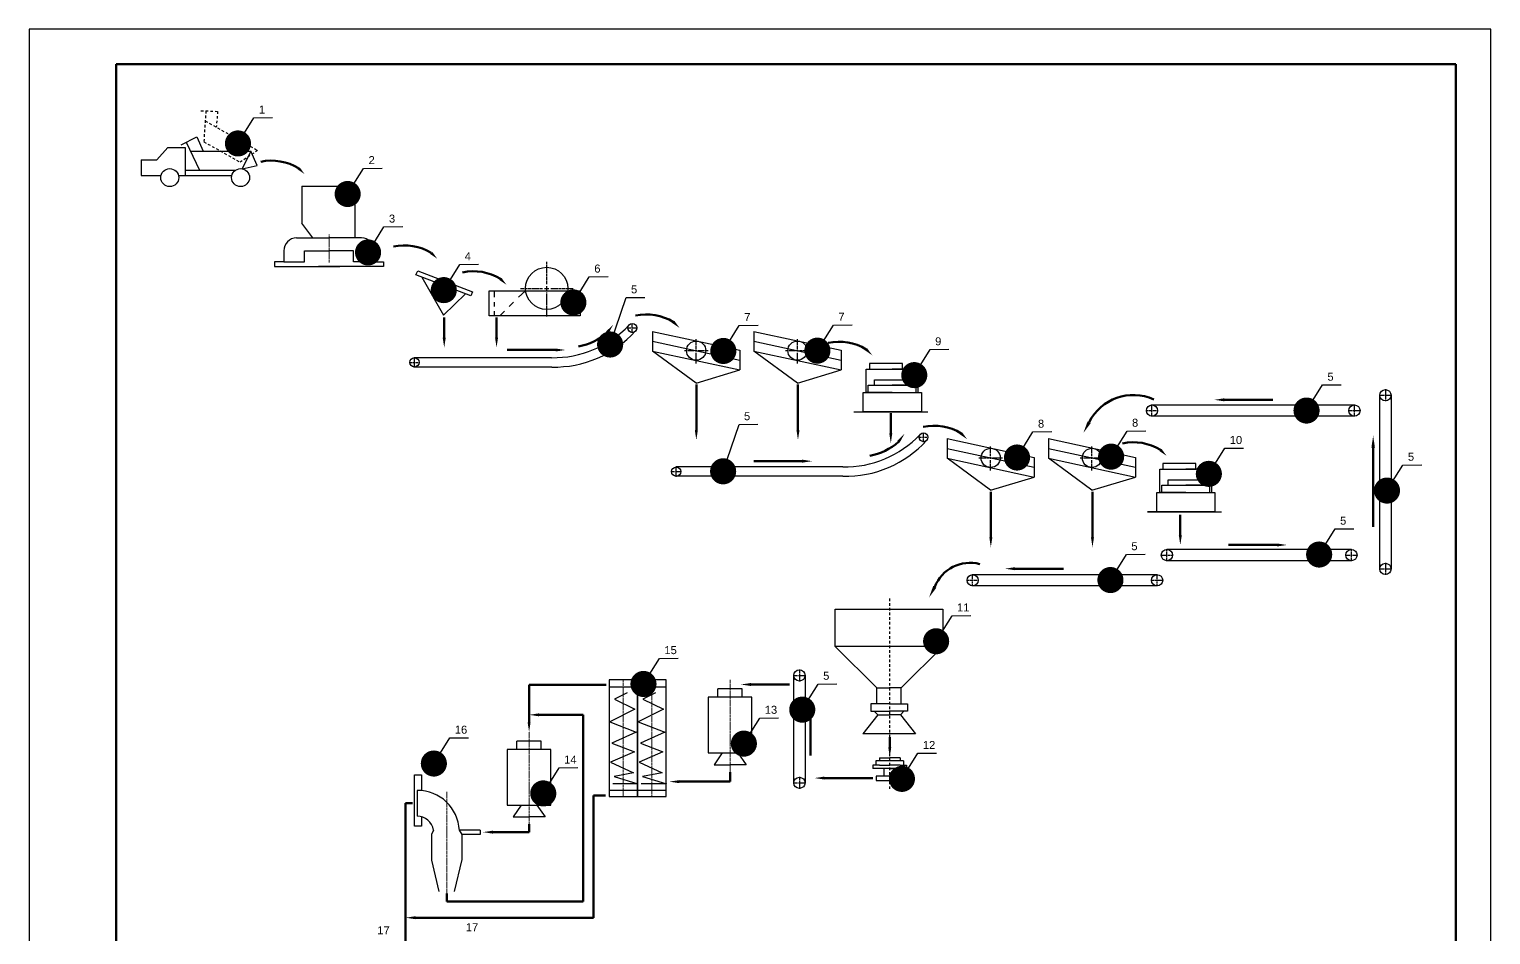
# Model space of a CAD drawing. Header units: millimetres. Extents: x 3322 to 3742, y 971 to 1565.
# Drawn here: x 3322 to 3742, y 1304.4 to 1564.7 of the extents above; entities that cross this region are included whole.
import ezdxf

# ---------------------------------------------------------------- set-up
doc = ezdxf.new("R2010")
doc.units = ezdxf.units.MM
for name, pattern in [('CENTER2', [1.125, 0.75, -0.125, 0.125, -0.125]), ('DASHDOT2', [12.7, 6.35, -3.175, 0, -3.175]), ('JIS_02_0.7', [1.35, 0.75, -0.6])]:
    doc.linetypes.add(name, pattern=pattern)
doc.layers.add('设备', color=7, linetype='Continuous')
doc.layers.add('设备连接线', color=7, linetype='Continuous', lineweight=50)
doc.styles.get("Standard").update_dxf_attribs({"font": 'arial.ttf'})
doc.dimstyles.new('ISO-25', dxfattribs={"dimtxt": 2.5, "dimasz": 2.5, "dimexe": 1.25, "dimexo": 0.625, "dimtad": 1, "dimtxsty": 'Standard', "dimcen": 2.5, "dimadec": 0, "dimazin": 0, "dimtfac": 1, "dimtmove": 0, "dimatfit": 3, "dimfxl": 1, "dimarcsym": 0})

# ---------------------------------------------------------------- blocks, each defined once
blk = doc.blocks.new('*U2')
at = {"layer": '设备', "color": 0, "linetype": 'CENTER2', "lineweight": 13, "transparency": 16777216}
blk.add_line((0, -1.74), (0, 6.29), dxfattribs=at)
blk = doc.blocks.new('*U3')
at = {"layer": '设备', "color": 0, "linetype": 'CENTER2', "transparency": 16777216}
for p, q in [((0, 1.21), (0, 7.65)), ((-7.53, 0), (-1.21, 0)), ((1.21, 0), (7.63, 0)), ((0, -8.08), (0, -1.21))]:
    blk.add_line(p, q, dxfattribs=at)
at = {"layer": '设备', "color": 0, "linetype": 'Continuous', "transparency": 16777216}
for p, q in [((-0.61, 0), (0.61, 0)), ((0, -0.61), (0, 0.61))]:
    blk.add_line(p, q, dxfattribs=at)
blk = doc.blocks.new('*U4')
at = {"layer": '设备', "color": 0, "linetype": 'CENTER2', "transparency": 16777216}
for p, q in [((-1.39, 0), (-0.25, 0)), ((0, 0.25), (0, 1.39)), ((0.25, 0), (1.39, 0)), ((0, -1.39), (0, -0.25))]:
    blk.add_line(p, q, dxfattribs=at)
at = {"layer": '设备', "color": 0, "linetype": 'Continuous', "transparency": 16777216}
for p, q in [((-0.13, 0), (0.13, 0)), ((0, -0.13), (0, 0.13))]:
    blk.add_line(p, q, dxfattribs=at)
blk = doc.blocks.new('*U5')
at = {"layer": '设备', "color": 0, "linetype": 'CENTER2', "transparency": 16777216}
for p, q in [((-1.46, 0), (-0.27, 0)), ((0, 0.27), (0, 1.46)), ((0.27, 0), (1.46, 0)), ((0, -1.46), (0, -0.27))]:
    blk.add_line(p, q, dxfattribs=at)
at = {"layer": '设备', "color": 0, "linetype": 'Continuous', "transparency": 16777216}
for p, q in [((-0.13, 0), (0.13, 0)), ((0, -0.13), (0, 0.13))]:
    blk.add_line(p, q, dxfattribs=at)
blk = doc.blocks.new('*U6')
at = {"layer": '设备', "color": 0, "linetype": 'CENTER2', "transparency": 16777216}
for p, q in [((-3.39, 0), (-0.55, 0)), ((0, 0.55), (0, 3.26)), ((0.55, 0), (3.43, 0)), ((0, -3.66), (0, -0.55))]:
    blk.add_line(p, q, dxfattribs=at)
at = {"layer": '设备', "color": 0, "linetype": 'Continuous', "transparency": 16777216}
for p, q in [((-0.28, 0), (0.28, 0)), ((0, -0.28), (0, 0.28))]:
    blk.add_line(p, q, dxfattribs=at)
blk = doc.blocks.new('*U7')
at = {"layer": '设备', "color": 0, "linetype": 'CENTER2', "transparency": 16777216}
for p, q in [((-1.72704, 0), (-0.321408, 0)), ((0, 0.321408), (0, 1.72704)), ((0.321408, 0), (1.72704, 0)), ((0, -1.72704), (0, -0.321408))]:
    blk.add_line(p, q, dxfattribs=at)
at = {"layer": '设备', "color": 0, "linetype": 'Continuous', "transparency": 16777216}
for p, q in [((-0.160704, 0), (0.160704, 0)), ((0, -0.160704), (0, 0.160704))]:
    blk.add_line(p, q, dxfattribs=at)
blk = doc.blocks.new('*U8')
at = {"layer": '设备', "color": 0, "linetype": 'CENTER2', "transparency": 16777216}
for p, q in [((-1.72704, 0), (-0.321408, 0)), ((0, 0.321408), (0, 1.72704)), ((0.321408, 0), (1.72704, 0)), ((0, -1.72704), (0, -0.321408))]:
    blk.add_line(p, q, dxfattribs=at)
at = {"layer": '设备', "color": 0, "linetype": 'Continuous', "transparency": 16777216}
for p, q in [((-0.160704, 0), (0.160704, 0)), ((0, -0.160704), (0, 0.160704))]:
    blk.add_line(p, q, dxfattribs=at)
blk = doc.blocks.new('*U9')
at = {"layer": '设备', "color": 0, "linetype": 'CENTER2', "transparency": 16777216}
for p, q in [((-1.72704, 0), (-0.321408, 0)), ((0, 0.321408), (0, 1.72704)), ((0.321408, 0), (1.72704, 0)), ((0, -1.72704), (0, -0.321408))]:
    blk.add_line(p, q, dxfattribs=at)
at = {"layer": '设备', "color": 0, "linetype": 'Continuous', "transparency": 16777216}
for p, q in [((-0.160704, 0), (0.160704, 0)), ((0, -0.160704), (0, 0.160704))]:
    blk.add_line(p, q, dxfattribs=at)
blk = doc.blocks.new('*U10')
at = {"layer": '设备', "color": 0, "linetype": 'CENTER2', "transparency": 16777216}
for p, q in [((-1.72704, 0), (-0.321408, 0)), ((0, 0.321408), (0, 1.72704)), ((0.321408, 0), (1.72704, 0)), ((0, -1.72704), (0, -0.321408))]:
    blk.add_line(p, q, dxfattribs=at)
at = {"layer": '设备', "color": 0, "linetype": 'Continuous', "transparency": 16777216}
for p, q in [((-0.160704, 0), (0.160704, 0)), ((0, -0.160704), (0, 0.160704))]:
    blk.add_line(p, q, dxfattribs=at)
blk = doc.blocks.new('*U11')
at = {"layer": '设备', "color": 0, "linetype": 'CENTER2', "transparency": 16777216}
for p, q in [((-1.73, 0), (-0.32, 0)), ((0, 0.32), (0, 1.73)), ((0.32, 0), (1.73, 0)), ((0, -1.73), (0, -0.32))]:
    blk.add_line(p, q, dxfattribs=at)
at = {"layer": '设备', "color": 0, "linetype": 'Continuous', "transparency": 16777216}
for p, q in [((-0.16, 0), (0.16, 0)), ((0, -0.16), (0, 0.16))]:
    blk.add_line(p, q, dxfattribs=at)
blk = doc.blocks.new('*U12')
at = {"layer": '设备', "color": 0, "linetype": 'CENTER2', "transparency": 16777216}
for p, q in [((-1.73, 0), (-0.32, 0)), ((0, 0.32), (0, 1.73)), ((0.32, 0), (1.73, 0)), ((0, -1.73), (0, -0.32))]:
    blk.add_line(p, q, dxfattribs=at)
at = {"layer": '设备', "color": 0, "linetype": 'Continuous', "transparency": 16777216}
for p, q in [((-0.16, 0), (0.16, 0)), ((0, -0.16), (0, 0.16))]:
    blk.add_line(p, q, dxfattribs=at)
blk = doc.blocks.new('*U13')
at = {"layer": '设备', "color": 0, "linetype": 'CENTER2', "lineweight": 13, "transparency": 16777216}
blk.add_line((0, 12.96), (0, -13.55), dxfattribs=at)
blk = doc.blocks.new('*U14')
at = {"layer": '设备', "color": 0, "linetype": 'CENTER2', "lineweight": 13, "transparency": 16777216}
blk.add_line((0, -16.9), (0, 16.9), dxfattribs=at)
blk = doc.blocks.new('*U15')
at = {"layer": '设备', "color": 0, "linetype": 'CENTER2', "lineweight": 13, "transparency": 16777216}
blk.add_line((0, 16.9), (0, -16.9), dxfattribs=at)
blk = doc.blocks.new('*U16')
at = {"layer": '设备', "color": 0, "linetype": 'CENTER2', "lineweight": 13, "transparency": 16777216}
blk.add_line((0, 15.95), (0, -15.61), dxfattribs=at)
blk = doc.blocks.new('*U24')
at = {"layer": '设备', "color": 0, "linetype": 'CENTER2', "transparency": 16777216}
for p, q in [((-1.39, 0), (-0.25, 0)), ((0, 0.25), (0, 1.39)), ((0.25, 0), (1.39, 0)), ((0, -1.39), (0, -0.25))]:
    blk.add_line(p, q, dxfattribs=at)
at = {"layer": '设备', "color": 0, "linetype": 'Continuous', "transparency": 16777216}
for p, q in [((-0.13, 0), (0.13, 0)), ((0, -0.13), (0, 0.13))]:
    blk.add_line(p, q, dxfattribs=at)
blk = doc.blocks.new('*U25')
at = {"layer": '设备', "color": 0, "linetype": 'CENTER2', "transparency": 16777216}
for p, q in [((-1.46, 0), (-0.27, 0)), ((0, 0.27), (0, 1.46)), ((0.27, 0), (1.46, 0)), ((0, -1.46), (0, -0.27))]:
    blk.add_line(p, q, dxfattribs=at)
at = {"layer": '设备', "color": 0, "linetype": 'Continuous', "transparency": 16777216}
for p, q in [((-0.13, 0), (0.13, 0)), ((0, -0.13), (0, 0.13))]:
    blk.add_line(p, q, dxfattribs=at)
blk = doc.blocks.new('*U26')
at = {"layer": '设备', "color": 0, "linetype": 'CENTER2', "transparency": 16777216}
for p, q in [((-1.73, 0), (-0.32, 0)), ((0, 0.32), (0, 1.73)), ((0.32, 0), (1.73, 0)), ((0, -1.73), (0, -0.32))]:
    blk.add_line(p, q, dxfattribs=at)
at = {"layer": '设备', "color": 0, "linetype": 'Continuous', "transparency": 16777216}
for p, q in [((-0.16, 0), (0.16, 0)), ((0, -0.16), (0, 0.16))]:
    blk.add_line(p, q, dxfattribs=at)
blk = doc.blocks.new('*U27')
at = {"layer": '设备', "color": 0, "linetype": 'CENTER2', "transparency": 16777216}
for p, q in [((-1.73, 0), (-0.32, 0)), ((0, 0.32), (0, 1.73)), ((0.32, 0), (1.73, 0)), ((0, -1.73), (0, -0.32))]:
    blk.add_line(p, q, dxfattribs=at)
at = {"layer": '设备', "color": 0, "linetype": 'Continuous', "transparency": 16777216}
for p, q in [((-0.16, 0), (0.16, 0)), ((0, -0.16), (0, 0.16))]:
    blk.add_line(p, q, dxfattribs=at)
blk = doc.blocks.new('*U28')
at = {"layer": '设备', "color": 0, "linetype": 'CENTER2', "lineweight": 13, "transparency": 16777216}
blk.add_line((0, 12.96), (0, -13.55), dxfattribs=at)
blk = doc.blocks.new('*U29')
at = {"layer": '设备', "color": 0, "linetype": 'CENTER2', "transparency": 16777216}
for p, q in [((-1.73, 0), (-0.32, 0)), ((0, 0.32), (0, 1.73)), ((0.32, 0), (1.73, 0)), ((0, -1.73), (0, -0.32))]:
    blk.add_line(p, q, dxfattribs=at)
at = {"layer": '设备', "color": 0, "linetype": 'Continuous', "transparency": 16777216}
for p, q in [((-0.16, 0), (0.16, 0)), ((0, -0.16), (0, 0.16))]:
    blk.add_line(p, q, dxfattribs=at)
blk = doc.blocks.new('*U30')
at = {"layer": '设备', "color": 0, "linetype": 'CENTER2', "transparency": 16777216}
for p, q in [((-1.73, 0), (-0.32, 0)), ((0, 0.32), (0, 1.73)), ((0.32, 0), (1.73, 0)), ((0, -1.73), (0, -0.32))]:
    blk.add_line(p, q, dxfattribs=at)
at = {"layer": '设备', "color": 0, "linetype": 'Continuous', "transparency": 16777216}
for p, q in [((-0.16, 0), (0.16, 0)), ((0, -0.16), (0, 0.16))]:
    blk.add_line(p, q, dxfattribs=at)
blk = doc.blocks.new('*U31')
at = {"layer": '设备', "color": 0, "linetype": 'CENTER2', "transparency": 16777216}
for p, q in [((-3.39, 0), (-0.55, 0)), ((0, 0.55), (0, 3.26)), ((0.55, 0), (3.43, 0)), ((0, -3.66), (0, -0.55))]:
    blk.add_line(p, q, dxfattribs=at)
at = {"layer": '设备', "color": 0, "linetype": 'Continuous', "transparency": 16777216}
for p, q in [((-0.28, 0), (0.28, 0)), ((0, -0.28), (0, 0.28))]:
    blk.add_line(p, q, dxfattribs=at)
blk = doc.blocks.new('*U32')
at = {"layer": '设备', "color": 0, "linetype": 'CENTER2', "transparency": 16777216}
for p, q in [((-3.39, 0), (-0.55, 0)), ((0, 0.55), (0, 3.26)), ((0.55, 0), (3.43, 0)), ((0, -3.66), (0, -0.55))]:
    blk.add_line(p, q, dxfattribs=at)
at = {"layer": '设备', "color": 0, "linetype": 'Continuous', "transparency": 16777216}
for p, q in [((-0.28, 0), (0.28, 0)), ((0, -0.28), (0, 0.28))]:
    blk.add_line(p, q, dxfattribs=at)
blk = doc.blocks.new('*U33')
at = {"layer": '设备', "color": 0, "linetype": 'CENTER2', "transparency": 16777216}
for p, q in [((-3.39, 0), (-0.55, 0)), ((0, 0.55), (0, 3.26)), ((0.55, 0), (3.43, 0)), ((0, -3.66), (0, -0.55))]:
    blk.add_line(p, q, dxfattribs=at)
at = {"layer": '设备', "color": 0, "linetype": 'Continuous', "transparency": 16777216}
for p, q in [((-0.28, 0), (0.28, 0)), ((0, -0.28), (0, 0.28))]:
    blk.add_line(p, q, dxfattribs=at)

msp = doc.modelspace()

# ---------------------------------------------------------------- hatches: boundary and pattern name
at = {"layer": '设备'}
h = msp.add_hatch(color=256, dxfattribs=at)
edge = h.paths.add_edge_path()
edge.add_arc((3382.01, 1531.9), 0.167, 0, 360)
h = msp.add_hatch(color=256, dxfattribs=at)
edge = h.paths.add_edge_path()
edge.add_arc((3413.53, 1517.36), 0.167, 0, 360)
h = msp.add_hatch(color=256, dxfattribs=at)
edge = h.paths.add_edge_path()
edge.add_arc((3419.4, 1500.57), 0.167, 0, 360)
h = msp.add_hatch(color=256, dxfattribs=at)
edge = h.paths.add_edge_path()
edge.add_arc((3441.16, 1489.73), 0.167, 0, 360)
h = msp.add_hatch(color=256, dxfattribs=at)
edge = h.paths.add_edge_path()
edge.add_arc((3478.41, 1486.2), 0.167, 0, 360)
h = msp.add_hatch(color=256, dxfattribs=at)
edge = h.paths.add_edge_path()
edge.add_arc((3488.96, 1474.1), 0.167, 0, 360)
h = msp.add_hatch(color=256, dxfattribs=at)
edge = h.paths.add_edge_path()
edge.add_arc((3521.5, 1472.24), 0.167, 0, 360)
h = msp.add_hatch(color=256, dxfattribs=at)
edge = h.paths.add_edge_path()
edge.add_arc((3548.6, 1472.33), 0.167, 0, 360)
h = msp.add_hatch(color=256, dxfattribs=at)
edge = h.paths.add_edge_path()
edge.add_arc((3576.36, 1465.29), 0.167, 0, 360)
h = msp.add_hatch(color=256, dxfattribs=at)
edge = h.paths.add_edge_path()
edge.add_arc((3689.08, 1455.11), 0.167, 0, 360)
h = msp.add_hatch(color=256, dxfattribs=at)
edge = h.paths.add_edge_path()
edge.add_arc((3605.9, 1441.61), 0.167, 0, 360)
h = msp.add_hatch(color=256, dxfattribs=at)
edge = h.paths.add_edge_path()
edge.add_arc((3632.93, 1441.86), 0.167, 0, 360)
h = msp.add_hatch(color=256, dxfattribs=at)
edge = h.paths.add_edge_path()
edge.add_arc((3521.43, 1437.63), 0.167, 0, 360)
h = msp.add_hatch(color=256, dxfattribs=at)
edge = h.paths.add_edge_path()
edge.add_arc((3661.01, 1436.91), 0.167, 0, 360)
h = msp.add_hatch(color=256, dxfattribs=at)
edge = h.paths.add_edge_path()
edge.add_arc((3712.21, 1432.09), 0.167, 0, 360)
h = msp.add_hatch(color=256, dxfattribs=at)
edge = h.paths.add_edge_path()
edge.add_arc((3692.72, 1413.72), 0.167, 0, 360)
h = msp.add_hatch(color=256, dxfattribs=at)
edge = h.paths.add_edge_path()
edge.add_arc((3632.74, 1406.38), 0.167, 0, 360)
h = msp.add_hatch(color=256, dxfattribs=at)
edge = h.paths.add_edge_path()
edge.add_arc((3582.64, 1388.78), 0.167, 0, 360)
h = msp.add_hatch(color=256, dxfattribs=at)
edge = h.paths.add_edge_path()
edge.add_arc((3498.54, 1376.49), 0.167, 0, 360)
h = msp.add_hatch(color=256, dxfattribs=at)
edge = h.paths.add_edge_path()
edge.add_arc((3544.17, 1369.12), 0.167, 0, 360)
h = msp.add_hatch(color=256, dxfattribs=at)
edge = h.paths.add_edge_path()
edge.add_arc((3527.39, 1359.34), 0.167, 0, 360)
h = msp.add_hatch(color=256, dxfattribs=at)
edge = h.paths.add_edge_path()
edge.add_arc((3438.31, 1353.62), 0.167, 0, 360)
h = msp.add_hatch(color=256, dxfattribs=at)
edge = h.paths.add_edge_path()
edge.add_arc((3572.82, 1349.21), 0.167, 0, 360)
h = msp.add_hatch(color=256, dxfattribs=at)
edge = h.paths.add_edge_path()
edge.add_arc((3469.74, 1345.04), 0.167, 0, 360)

# ---------------------------------------------------------------- linework, layer by layer
for p, q in [((3322.02, 1564.73), (3322.02, 970.73)), ((3742.02, 1564.73), (3322.02, 1564.73)), ((3742.02, 970.73), (3742.02, 1564.73))]:
    msp.add_line(p, q)
at = {"lineweight": 50}
for p, q in [((3347.02, 1554.73), (3347.02, 980.73)), ((3732.02, 1554.73), (3347.02, 1554.73)), ((3732.02, 980.73), (3732.02, 1554.73))]:
    msp.add_line(p, q, dxfattribs=at)
at = {"layer": '设备', "linetype": 'JIS_02_0.7'}
for p, q in [((3371.38, 1541.3), (3376.17, 1541.12)), ((3372.78, 1541.25), (3372.2, 1532.38)), ((3372.6, 1538.39), (3387.67, 1529.9)), ((3376.17, 1541.12), (3375.77, 1536.61)), ((3372.2, 1532.38), (3382.67, 1526.49)), ((3387.67, 1529.9), (3382.67, 1526.49)), ((3569.32, 1346.31), (3569.32, 1401.21))]:
    msp.add_line(p, q, dxfattribs=at)
at = {"layer": '设备', "ltscale": 0.5}
for p, q in [((3386.58, 1539.25), (3391.98, 1539.32)), ((3418.1, 1524.71), (3423.49, 1524.78)), ((3423.96, 1507.92), (3429.36, 1507.98)), ((3392.52, 1497.82), (3392.52, 1496.54)), ((3445.73, 1497.08), (3451.13, 1497.15)), ((3482.96, 1493.54), (3488.36, 1493.61)), ((3493.53, 1487.58), (3498.93, 1487.64)), ((3526.07, 1479.59), (3531.46, 1479.66)), ((3553.1, 1479.68), (3558.49, 1479.74)), ((3580.93, 1472.64), (3586.32, 1472.71)), ((3564.91, 1463.94), (3575.15, 1463.94)), ((3693.65, 1462.46), (3699.05, 1462.53)), ((3526, 1451.11), (3531.4, 1451.17)), ((3610.46, 1448.96), (3615.86, 1449.03)), ((3637.5, 1449.21), (3642.9, 1449.28)), ((3665.58, 1444.26), (3670.98, 1444.33)), ((3716.77, 1439.44), (3722.17, 1439.51)), ((3649.28, 1435.2), (3659.52, 1435.2)), ((3697.28, 1421.07), (3702.68, 1421.13)), ((3637.3, 1413.73), (3642.7, 1413.79)), ((3587.21, 1396.12), (3592.61, 1396.19)), ((3503.11, 1383.84), (3508.51, 1383.91)), ((3548.74, 1376.47), (3554.14, 1376.54)), ((3531.96, 1366.69), (3537.36, 1366.76)), ((3442.87, 1360.97), (3448.27, 1361.04)), ((3577.38, 1356.56), (3582.78, 1356.63)), ((3474.31, 1352.39), (3479.7, 1352.46)), ((3432.75, 1335.64), (3432.75, 1350.36)), ((3434.75, 1350.36), (3434.75, 1345.77)), ((3433.51, 1345.9), (3433.51, 1338.5)), ((3434.75, 1335.64), (3432.75, 1335.64)), ((3434.75, 1338.22), (3434.75, 1335.64)), ((3438.22, 1334.47), (3437.67, 1333.19)), ((3437.67, 1333.19), (3437.67, 1325.87)), ((3445.57, 1334.48), (3446.33, 1333.19)), ((3451.6, 1334.47), (3445.57, 1334.47)), ((3451.6, 1333.19), (3446.33, 1333.19)), ((3446.33, 1333.19), (3446.33, 1326.01)), ((3451.6, 1334.47), (3451.6, 1333.19)), ((3437.67, 1325.87), (3439.7, 1316.86)), ((3446.33, 1326.01), (3444.11, 1316.86))]:
    msp.add_line(p, q, dxfattribs=at)
at = {"layer": '设备'}
for p, q in [((3365.71, 1531.49), (3370.16, 1533.78)), ((3370.16, 1533.78), (3372.03, 1529.65)), ((3358.67, 1527.2), (3361.89, 1530.73)), ((3361.89, 1530.73), (3366.87, 1530.73)), ((3366.87, 1530.73), (3366.87, 1522.7)), ((3367.15, 1532.24), (3371, 1524.22)), ((3368.39, 1529.65), (3385.69, 1529.65)), ((3385.69, 1529.65), (3383.21, 1524.61)), ((3387.54, 1525.52), (3385.69, 1529.65)), ((3354.17, 1527.2), (3354.17, 1522.7)), ((3354.17, 1527.2), (3358.67, 1527.2)), ((3383.21, 1524.61), (3387.54, 1525.52)), ((3354.17, 1522.7), (3359.92, 1522.7)), ((3364.91, 1522.7), (3366.87, 1522.7)), ((3366.87, 1524.22), (3381.32, 1524.22)), ((3366.87, 1522.7), (3380.25, 1522.7)), ((3400.34, 1519.58), (3415.64, 1519.58)), ((3400.34, 1519.58), (3400.34, 1509)), ((3415.64, 1519.58), (3415.64, 1504.71)), ((3403.52, 1504.71), (3400.34, 1509)), ((3398.85, 1504.71), (3408.2, 1504.71)), ((3417.55, 1504.71), (3408.2, 1504.71)), ((3395.19, 1501.05), (3395.19, 1497.82)), ((3401.17, 1501.05), (3408.2, 1501.05)), ((3401.17, 1497.82), (3401.17, 1501.05)), ((3415.23, 1501.05), (3408.2, 1501.05)), ((3415.23, 1497.82), (3415.23, 1501.05)), ((3421.21, 1501.05), (3421.21, 1497.82)), ((3395.19, 1497.82), (3392.52, 1497.82)), ((3392.52, 1496.54), (3411.27, 1496.54)), ((3395.19, 1497.82), (3401.17, 1497.82)), ((3423.87, 1496.54), (3405.13, 1496.54)), ((3421.21, 1497.82), (3415.23, 1497.82)), ((3421.21, 1497.82), (3423.87, 1497.82)), ((3423.87, 1497.82), (3423.87, 1496.54)), ((3434.81, 1493.45), (3441.09, 1482.56)), ((3441.09, 1482.56), (3447.4, 1488.64)), ((3455.66, 1489.56), (3455.66, 1487.65)), ((3464.6, 1489.56), (3462.65, 1487.65)), ((3455.66, 1486.24), (3455.66, 1485.04)), ((3455.66, 1483.7), (3455.66, 1482.36)), ((3458.62, 1483.7), (3457.26, 1482.36)), ((3461.21, 1486.24), (3459.99, 1485.04)), ((3501.15, 1477.86), (3526.2, 1472.46)), ((3501.15, 1477.86), (3501.15, 1472.2)), ((3501.15, 1475.03), (3526.2, 1469.63)), ((3530.26, 1477.86), (3555.31, 1472.46)), ((3530.26, 1477.86), (3530.26, 1472.2)), ((3530.26, 1475.03), (3555.31, 1469.63)), ((3472.14, 1470.3), (3432.72, 1470.3)), ((3501.15, 1472.2), (3526.2, 1466.8)), ((3513.68, 1463), (3501.15, 1472.2)), ((3526.2, 1472.46), (3526.2, 1466.8)), ((3530.26, 1472.2), (3555.31, 1466.8)), ((3542.79, 1463), (3530.26, 1472.2)), ((3555.31, 1472.46), (3555.31, 1466.8)), ((3472.18, 1467.61), (3432.72, 1467.61)), ((3513.68, 1463), (3526.2, 1466.8)), ((3542.79, 1463), (3555.31, 1466.8)), ((3564.91, 1462.35), (3564.91, 1463.94)), ((3570.03, 1462.35), (3575.15, 1462.35)), ((3575.15, 1462.35), (3575.15, 1463.94)), ((3559.01, 1454.69), (3580.3, 1454.69)), ((3585.79, 1447.02), (3610.84, 1441.62)), ((3585.79, 1447.02), (3585.79, 1441.37)), ((3614.89, 1447.02), (3639.94, 1441.62)), ((3614.89, 1447.02), (3614.89, 1441.37)), ((3585.79, 1444.19), (3610.84, 1438.79)), ((3585.79, 1441.37), (3610.84, 1435.96)), ((3598.31, 1432.17), (3585.79, 1441.37)), ((3610.84, 1441.62), (3610.84, 1435.96)), ((3614.89, 1444.19), (3639.94, 1438.79)), ((3614.89, 1441.37), (3639.94, 1435.96)), ((3627.42, 1432.17), (3614.89, 1441.37)), ((3639.94, 1441.62), (3639.94, 1435.96)), ((3555.82, 1438.88), (3507.96, 1438.88)), ((3555.86, 1436.19), (3507.96, 1436.19)), ((3598.31, 1432.17), (3610.84, 1435.96)), ((3627.42, 1432.17), (3639.94, 1435.96)), ((3649.28, 1433.61), (3649.28, 1435.2)), ((3654.4, 1433.61), (3659.52, 1433.61)), ((3659.52, 1433.61), (3659.52, 1435.2)), ((3646.04, 1425.94), (3643.38, 1425.94)), ((3643.38, 1425.94), (3664.67, 1425.94)), ((3701.98, 1415.14), (3648.96, 1415.14)), ((3701.98, 1411.92), (3648.96, 1411.92)), ((3646.15, 1407.91), (3593.13, 1407.91)), ((3646.15, 1404.69), (3593.13, 1404.69)), ((3553.67, 1387.24), (3565.63, 1375.42)), ((3584.59, 1387.24), (3572.63, 1375.42)), ((3496.84, 1375.62), (3488.65, 1375.62)), ((3493.82, 1373.95), (3490.21, 1372.08)), ((3505.02, 1375.62), (3496.84, 1375.62)), ((3502.01, 1373.95), (3498.4, 1372.08)), ((3519.94, 1372.72), (3519.94, 1375.11)), ((3523.43, 1375.11), (3519.94, 1375.11)), ((3526.92, 1375.11), (3522.88, 1375.11)), ((3526.92, 1372.72), (3526.92, 1375.11)), ((3496.07, 1369.22), (3488.84, 1365.61)), ((3490.21, 1372.08), (3496.07, 1369.22)), ((3504.25, 1369.22), (3497.03, 1365.61)), ((3498.4, 1372.08), (3504.25, 1369.22)), ((3565.63, 1370.76), (3563.89, 1370.76)), ((3563.89, 1370.76), (3563.89, 1368.71)), ((3572.63, 1370.76), (3574.37, 1370.76)), ((3574.37, 1370.76), (3574.37, 1368.71)), ((3488.84, 1365.61), (3496.44, 1362.62)), ((3497.03, 1365.61), (3504.63, 1362.62)), ((3565.88, 1367.65), (3561.59, 1362.11)), ((3563.89, 1368.71), (3569.13, 1368.71)), ((3564.85, 1368.71), (3565.88, 1367.65)), ((3565.88, 1367.65), (3569.13, 1367.65)), ((3574.37, 1368.71), (3569.13, 1368.71)), ((3572.38, 1367.65), (3569.13, 1367.65)), ((3573.4, 1368.71), (3572.38, 1367.65)), ((3572.38, 1367.65), (3576.67, 1362.11)), ((3496.44, 1362.62), (3489.46, 1359.51)), ((3504.63, 1362.62), (3497.65, 1359.51)), ((3576.67, 1362.11), (3561.59, 1362.11)), ((3462.18, 1357.7), (3462.18, 1360.09)), ((3465.67, 1360.09), (3462.18, 1360.09)), ((3469.16, 1360.09), (3465.12, 1360.09)), ((3469.16, 1357.7), (3469.16, 1360.09)), ((3495.94, 1357.02), (3489.09, 1354.03)), ((3489.46, 1359.51), (3495.94, 1357.02)), ((3504.13, 1357.02), (3497.27, 1354.03)), ((3497.65, 1359.51), (3504.13, 1357.02)), ((3521.18, 1356.71), (3518.81, 1353.29)), ((3525.68, 1356.71), (3528.05, 1353.29)), ((3489.09, 1354.03), (3495.69, 1350.92)), ((3497.27, 1354.03), (3503.88, 1350.92)), ((3518.81, 1353.29), (3523.43, 1353.29)), ((3528.05, 1353.29), (3523.43, 1353.29)), ((3432.75, 1350.36), (3434.75, 1350.36)), ((3495.69, 1350.92), (3490.08, 1349.92)), ((3490.08, 1349.92), (3496.94, 1347.81)), ((3503.88, 1350.92), (3498.27, 1349.92)), ((3498.27, 1349.92), (3505.13, 1347.81)), ((3496.84, 1345.88), (3488.65, 1345.88)), ((3496.94, 1347.81), (3489.71, 1347.81)), ((3505.02, 1345.88), (3496.84, 1345.88)), ((3505.13, 1347.81), (3497.9, 1347.81)), ((3463.42, 1341.69), (3461.05, 1338.27)), ((3467.91, 1341.69), (3470.29, 1338.27)), ((3461.05, 1338.27), (3465.67, 1338.27)), ((3470.29, 1338.27), (3465.67, 1338.27))]:
    msp.add_line(p, q, dxfattribs=at)
at = {"layer": '设备', "linetype": 'DASHDOT2', "ltscale": 0.5}
for p, q in [((3568.14, 1463.94), (3568.14, 1463.94)), ((3652.51, 1435.2), (3652.51, 1435.2))]:
    msp.add_line(p, q, dxfattribs=at)
at = {"layer": '设备', "color": 0, "lineweight": -3, "ltscale": 10}
for p, q in [((3566.32, 1353.19), (3564.42, 1353.19)), ((3573.23, 1354.38), (3565.35, 1354.38)), ((3565.35, 1354.38), (3565.35, 1353.19)), ((3566.32, 1355.24), (3569.29, 1355.24)), ((3566.32, 1355.24), (3566.32, 1354.38)), ((3566.33, 1353.19), (3569.29, 1353.19)), ((3572.26, 1355.24), (3569.29, 1355.24)), ((3572.26, 1353.19), (3569.29, 1353.19)), ((3572.26, 1355.24), (3572.26, 1354.38)), ((3572.26, 1353.19), (3574.15, 1353.19)), ((3573.23, 1354.38), (3573.23, 1353.19)), ((3569.28, 1352.23), (3564.42, 1352.23)), ((3573.25, 1349.97), (3565.37, 1349.97)), ((3571.08, 1352.23), (3567.57, 1352.23)), ((3567.57, 1352.23), (3567.57, 1349.97)), ((3569.29, 1352.23), (3574.15, 1352.23)), ((3571.01, 1352.23), (3571.01, 1349.97)), ((3573.25, 1349.97), (3573.25, 1348.78))]:
    msp.add_line(p, q, dxfattribs=at)
at = {"layer": '设备', "lineweight": -3, "ltscale": 0.5}
for p, q in [((3564.42, 1353.19), (3564.42, 1352.23)), ((3574.15, 1353.19), (3574.15, 1352.23)), ((3565.37, 1349.97), (3565.37, 1348.78))]:
    msp.add_line(p, q, dxfattribs=at)
at = {"layer": '设备', "lineweight": -3}
msp.add_line((3565.37, 1348.78), (3573.25, 1348.78), dxfattribs=at)
at = {"layer": '设备', "color": 0}
msp.add_lwpolyline([(3433.67, 1495.26), (3449.45, 1489.23), (3448.91, 1488.07), (3433.13, 1494.09)], close=True, dxfattribs=at)
at = {"layer": '设备'}
for points in [[(3454.18, 1489.56), (3480.38, 1489.56), (3480.38, 1482.36), (3454.18, 1482.36)], [(3563.46, 1467), (3572.93, 1467), (3572.93, 1468.64), (3563.46, 1468.64)], [(3561.67, 1460.29), (3578.39, 1460.29), (3578.39, 1454.69), (3561.67, 1454.69)], [(3647.83, 1438.26), (3657.3, 1438.26), (3657.3, 1439.89), (3647.83, 1439.89)], [(3646.04, 1431.54), (3662.76, 1431.54), (3662.76, 1425.94), (3646.04, 1425.94)], [(3553.67, 1398.03), (3584.59, 1398.03), (3584.59, 1387.24), (3553.67, 1387.24)], [(3496.84, 1377.69), (3488.65, 1377.69), (3488.65, 1344.13), (3496.84, 1344.13)], [(3505.02, 1377.69), (3496.84, 1377.69), (3496.84, 1344.13), (3505.02, 1344.13)], [(3529.72, 1372.72), (3517.14, 1372.72), (3517.14, 1356.71), (3529.72, 1356.71)], [(3471.96, 1357.7), (3459.38, 1357.7), (3459.38, 1341.69), (3471.96, 1341.69)]]:
    msp.add_lwpolyline(points, close=True, dxfattribs=at)
for points in [[(3570.03, 1460.29), (3562.57, 1460.29), (3562.57, 1467), (3570.03, 1467), (3570.03, 1467)], [(3570.03, 1460.29), (3577.49, 1460.29), (3577.49, 1467), (3570.03, 1467), (3570.03, 1467)], [(3570.03, 1460.29), (3563.15, 1460.29), (3563.15, 1462.35), (3570.03, 1462.35)], [(3570.03, 1460.29), (3576.91, 1460.29), (3576.91, 1462.35), (3570.03, 1462.35)], [(3710.14, 1409.58), (3710.14, 1459.51)], [(3713.36, 1459.51), (3713.36, 1409.58)], [(3644.67, 1456.72), (3702.86, 1456.72)], [(3702.86, 1453.5), (3644.67, 1453.5)], [(3654.4, 1431.54), (3646.94, 1431.54), (3646.94, 1438.26), (3654.4, 1438.26), (3654.4, 1438.26)], [(3654.4, 1431.54), (3661.86, 1431.54), (3661.86, 1438.26), (3654.4, 1438.26), (3654.4, 1438.26)], [(3654.4, 1431.54), (3647.52, 1431.54), (3647.52, 1433.61), (3654.4, 1433.61)], [(3654.4, 1431.54), (3661.28, 1431.54), (3661.28, 1433.61), (3654.4, 1433.61)], [(3541.75, 1348.07), (3541.75, 1378.94)], [(3544.97, 1378.94), (3544.97, 1348.07)], [(3569.13, 1370.76), (3565.63, 1370.76), (3565.63, 1375.42), (3569.13, 1375.42)], [(3569.13, 1370.76), (3572.63, 1370.76), (3572.63, 1375.42), (3569.13, 1375.42)]]:
    msp.add_lwpolyline(points, dxfattribs=at)
for centre, radius in [((3362.41, 1522.07), 2.58), ((3382.75, 1522.07), 2.58), ((3470.72, 1490.23), 6.07), ((3495.33, 1478.85), 1.27), ((3513.68, 1472.33), 2.76), ((3542.79, 1472.33), 2.76), ((3432.72, 1468.96), 1.34), ((3711.75, 1459.51), 1.61), ((3644.67, 1455.11), 1.61), ((3702.86, 1455.11), 1.61), ((3579.01, 1447.42), 1.27), ((3598.31, 1441.49), 2.76), ((3627.42, 1441.49), 2.76), ((3507.96, 1437.53), 1.34), ((3648.96, 1413.53), 1.61), ((3701.98, 1413.53), 1.61), ((3593.13, 1406.3), 1.61), ((3646.15, 1406.3), 1.61), ((3711.75, 1409.58), 1.61), ((3543.36, 1378.94), 1.61), ((3543.36, 1348.07), 1.61)]:
    msp.add_circle(centre, radius, dxfattribs=at)
for centre, radius, start, end in [((3398.85, 1501.05), 3.66, 90, 180), ((3417.55, 1501.05), 3.66, 0, 90), ((3472.61, 1500.24), 29.95, 269.0976, 316.5095), ((3472.86, 1499.15), 31.55, 268.7578, 317.7097), ((3556.29, 1468.82), 29.95, 269.0976, 316.5095), ((3556.55, 1467.73), 31.55, 268.7578, 317.7097)]:
    msp.add_arc(centre, radius, start, end, dxfattribs=at)
at = {"layer": '设备', "ltscale": 0.5}
for centre, radius, start, end in [((3433.59, 1333.85), 12.05, 2.6527, 90.3918), ((3433.4, 1333.6), 4.9, 10.2233, 88.6951)]:
    msp.add_arc(centre, radius, start, end, dxfattribs=at)
at = {"layer": '设备连接线', "lineweight": 50}
for p, q in [((3441.28, 1476.02), (3441.28, 1481.82)), ((3456.32, 1476.08), (3456.32, 1481.88)), ((3473.26, 1472.51), (3459.33, 1472.51)), ((3513.73, 1449.48), (3513.73, 1462.57)), ((3542.94, 1449.48), (3542.94, 1462.57)), ((3665.44, 1458.19), (3679.37, 1458.19)), ((3569.61, 1448.53), (3569.61, 1454.33)), ((3708.23, 1421.68), (3708.23, 1444.39)), ((3544.14, 1440.55), (3530.21, 1440.55)), ((3598.36, 1418.64), (3598.36, 1431.73)), ((3627.57, 1418.64), (3627.57, 1431.73)), ((3652.81, 1419.29), (3652.81, 1425.09)), ((3680.59, 1416.45), (3666.67, 1416.45)), ((3605.28, 1409.63), (3619.2, 1409.63)), ((3529.4, 1376.34), (3540.55, 1376.34)), ((3546.49, 1366.49), (3546.49, 1355.89)), ((3569.32, 1358.31), (3569.32, 1361.21)), ((3508.81, 1348.41), (3523.43, 1348.41)), ((3523.43, 1351.17), (3523.43, 1348.41)), ((3550.56, 1349.44), (3564.49, 1349.44)), ((3430.17, 1299.7), (3430.17, 1342.18)), ((3433.06, 1309.29), (3484.19, 1309.29))]:
    msp.add_line(p, q, dxfattribs=at)
at = {"layer": '设备连接线', "lineweight": 50, "ltscale": 0.5}
for p, q in [((3465.72, 1376.27), (3465.67, 1365.51)), ((3465.72, 1376.27), (3487.78, 1376.27)), ((3468.56, 1367.62), (3481.23, 1367.62)), ((3455.31, 1333.89), (3465.67, 1333.89)), ((3442, 1313.95), (3481.24, 1313.95))]:
    msp.add_line(p, q, dxfattribs=at)
at = {"layer": '设备连接线'}
for p, q in [((3481.24, 1313.95), (3481.24, 1367.62)), ((3484.19, 1309.3), (3484.19, 1344.47)), ((3484.19, 1344.47), (3487.61, 1344.47)), ((3430.17, 1342.18), (3432.18, 1342.18)), ((3465.67, 1336.15), (3465.67, 1333.89)), ((3442, 1316.21), (3442, 1313.95))]:
    msp.add_line(p, q, dxfattribs=at)
at = {"layer": '设备连接线', "lineweight": 50}
for points in [[(3399.43, 1524.74, 0.864, 0, 0), (3401.18, 1523.06, 0, 0, 0)], [(3437.55, 1500.4, 0.864, 0, 0), (3439.3, 1498.72, 0, 0, 0)], [(3457.42, 1492.95, 0.864, 0, 0), (3459.17, 1491.27, 0, 0, 0)], [(3507.15, 1480.54, 0.864, 0, 0), (3508.9, 1478.86, 0, 0, 0)], [(3562.51, 1472.7, 0.864, 0, 0), (3564.26, 1471.02, 0, 0, 0)], [(3589.79, 1448.55, 0.864, 0, 0), (3591.54, 1446.87, 0, 0, 0)], [(3647.09, 1443.79, 0.864, 0, 0), (3648.84, 1442.11, 0, 0, 0)]]:
    msp.add_lwpolyline(points, format="xyseb", dxfattribs=at)
at = {"layer": '设备连接线'}
for points in [[(3488.14, 1477.56, 0.864, 0, 0), (3489.88, 1479.86, 0, 0, 0)], [(3441.28, 1476.02, 0.864, 0, 0), (3441.28, 1473.16, 0, 0, 0)], [(3456.32, 1476.08, 0.864, 0, 0), (3456.32, 1473.23, 0, 0, 0)], [(3473.26, 1472.51, 0.864, 0, 0), (3476.11, 1472.51, 0, 0, 0)], [(3665.44, 1458.19, 0.864, 0, 0), (3662.58, 1458.19, 0, 0, 0)], [(3513.73, 1449.48, 0.864, 0, 0), (3513.73, 1446.62, 0, 0, 0)], [(3542.94, 1449.48, 0.864, 0, 0), (3542.94, 1446.62, 0, 0, 0)], [(3626.62, 1451.74, 1.04, 0, 0), (3624.95, 1448.65, 0, 0, 0)], [(3569.61, 1448.53, 0.864, 0, 0), (3569.61, 1445.67, 0, 0, 0)], [(3571.82, 1446.13, 0.864, 0, 0), (3573.56, 1448.43, 0, 0, 0)], [(3708.23, 1444.39, 1.04, 0, 0), (3708.23, 1447.86, 0, 0, 0)], [(3544.14, 1440.55, 0.864, 0, 0), (3547, 1440.55, 0, 0, 0)], [(3652.81, 1419.29, 0.864, 0, 0), (3652.81, 1416.43, 0, 0, 0)], [(3598.36, 1418.64, 0.864, 0, 0), (3598.36, 1415.79, 0, 0, 0)], [(3627.57, 1418.64, 0.864, 0, 0), (3627.57, 1415.79, 0, 0, 0)], [(3680.59, 1416.45, 0.864, 0, 0), (3683.45, 1416.45, 0, 0, 0)], [(3605.28, 1409.63, 0.864, 0, 0), (3602.42, 1409.63, 0, 0, 0)], [(3582.26, 1404.42, 1.04, 0, 0), (3580.59, 1401.34, 0, 0, 0)], [(3529.4, 1376.34, 0.864, 0, 0), (3526.54, 1376.34, 0, 0, 0)], [(3546.49, 1366.49, 0.864, 0, 0), (3546.49, 1369.34, 0, 0, 0)], [(3465.67, 1365.51, 0.864, 0, 0), (3465.67, 1362.66, 0, 0, 0)], [(3468.56, 1367.62, 0.864, 0, 0), (3465.68, 1367.62, 0, 0, 0)], [(3569.32, 1358.31, 0.864, 0, 0), (3569.32, 1355.45, 0, 0, 0)], [(3508.81, 1348.41, 0.864, 0, 0), (3505.93, 1348.41, 0, 0, 0)], [(3550.56, 1349.44, 0.864, 0, 0), (3547.7, 1349.44, 0, 0, 0)], [(3455.31, 1333.89, 0.864, 0, 0), (3452.43, 1333.89, 0, 0, 0)], [(3433.06, 1309.29, 0.864, 0, 0), (3430.17, 1309.29, 0, 0, 0)]]:
    msp.add_lwpolyline(points, format="xyseb", dxfattribs=at)
at = {"layer": '设备连接线', "lineweight": 50}
for centre, radius, start, end in [((3391.69, 1512.26), 14.69, 58.2086, 102.3265), ((3429.81, 1487.91), 14.69, 58.2086, 102.3265), ((3449.68, 1480.46), 14.69, 58.2086, 102.3265), ((3499.41, 1468.06), 14.69, 58.2086, 102.3265), ((3476.8, 1490.22), 16.99, 280.3903, 311.8532), ((3554.77, 1460.21), 14.69, 58.2086, 102.3265), ((3639.27, 1445.43), 14.14, 65.3009, 153.4971), ((3582.05, 1436.06), 14.69, 58.2086, 102.3265), ((3560.49, 1458.79), 16.99, 280.3903, 311.8532), ((3639.35, 1431.3), 14.69, 58.2086, 102.3265), ((3592.41, 1400.4), 10.92, 75.2936, 158.3778)]:
    msp.add_arc(centre, radius, start, end, dxfattribs=at)

# ---------------------------------------------------------------- block references
at = {"layer": '设备', "linetype": 'CENTER2', "lineweight": 13}
for name, p in [('*U2', (3408.2, 1499.44)), ('*U15', (3492.74, 1360.91)), ('*U14', (3500.93, 1360.91)), ('*U13', (3523.43, 1364.72)), ('*U28', (3465.67, 1349.7)), ('*U16', (3442, 1329.56))]:
    msp.add_blockref(name, p, dxfattribs=at)
at = {"layer": '设备', "linetype": 'CENTER2'}
for name, p in [('*U3', (3470.72, 1490.23)), ('*U4', (3495.33, 1478.85)), ('*U31', (3513.68, 1472.33)), ('*U6', (3542.79, 1472.33)), ('*U5', (3432.72, 1468.96)), ('*U11', (3644.67, 1455.11)), ('*U12', (3702.86, 1455.11)), ('*U24', (3579.01, 1447.42)), ('*U33', (3598.31, 1441.49)), ('*U32', (3627.42, 1441.49)), ('*U25', (3507.96, 1437.53)), ('*U8', (3648.96, 1413.53)), ('*U7', (3701.98, 1413.53)), ('*U10', (3593.13, 1406.3)), ('*U9', (3646.15, 1406.3))]:
    msp.add_blockref(name, p, dxfattribs=at)
at = {"layer": '设备', "linetype": 'CENTER2', "rotation": 270}
for name, p in [('*U26', (3711.75, 1459.51)), ('*U27', (3711.75, 1409.58)), ('*U29', (3543.36, 1378.94)), ('*U30', (3543.36, 1348.07))]:
    msp.add_blockref(name, p, dxfattribs=at)

# ---------------------------------------------------------------- texts
at = {"layer": '设备', "ltscale": 0.5, "char_height": 2.3, "attachment_point": 1}
for s, insert, width in [('1', (3388.01, 1542.77), 0.2353), ('2', (3419.53, 1528.24), 2.013), ('3', (3425.39, 1511.44), 2.0315), ('4', (3447.16, 1500.6), 1.7184), ('6', (3484.4, 1497.07), 1.4035), ('5', (3494.96, 1491.1), 1.2474), ('7', (3527.5, 1483.12), 1.5952), ('7', (3554.53, 1483.2), 1.8628), ('9', (3582.36, 1476.16), 2.5353), ('5', (3695.08, 1465.98), 1.5538), ('5', (3527.43, 1454.63), 1.2474), ('8', (3611.9, 1452.48), 0.0927), ('8', (3638.93, 1452.74), 0.0927), ('10', (3667.01, 1447.78), 3.0499), ('5', (3718.21, 1442.97), 1.3182), ('5', (3698.72, 1424.59), 1.9571), ('5', (3638.74, 1417.25), 1.4249), ('11', (3588.64, 1399.65), 2.8622), ('15', (3504.54, 1387.37), 2.431), ('5', (3550.17, 1380), 1.4387), ('13', (3533.39, 1370.22), 3.5274), ('16', (3444.31, 1364.5), 2.5337), ('12', (3578.82, 1360.09), 3.1152), ('14', (3475.74, 1355.91), 3.6611), ('17', (3422.05, 1306.82), 3.2348), ('17', (3447.48, 1307.7), 3.2348)]:
    msp.add_mtext(s, dxfattribs=dict(at, insert=insert, width=width))

# ---------------------------------------------------------------- leaders
at = {"layer": '设备', "ltscale": 0.5}
for points in [[(3382.01, 1531.89), (3386.58, 1539.25)], [(3413.53, 1517.36), (3418.1, 1524.71)], [(3419.39, 1500.56), (3423.96, 1507.92)], [(3441.16, 1489.72), (3445.73, 1497.08)], [(3478.39, 1486.19), (3482.96, 1493.54)], [(3488.96, 1474.09), (3493.53, 1487.58)], [(3521.49, 1472.23), (3526.07, 1479.59)], [(3548.52, 1472.32), (3553.1, 1479.68)], [(3576.36, 1465.28), (3580.93, 1472.64)], [(3689.08, 1455.1), (3693.65, 1462.46)], [(3521.43, 1437.63), (3526, 1451.11)], [(3632.93, 1441.85), (3637.5, 1449.21)], [(3605.89, 1441.6), (3610.46, 1448.96)], [(3661.01, 1436.9), (3665.58, 1444.26)], [(3712.2, 1432.09), (3716.77, 1439.44)], [(3692.71, 1413.71), (3697.28, 1421.07)], [(3632.73, 1406.37), (3637.3, 1413.73)], [(3582.64, 1388.77), (3587.21, 1396.12)], [(3498.54, 1376.49), (3503.11, 1383.84)], [(3544.17, 1369.11), (3548.74, 1376.47)], [(3527.39, 1359.34), (3531.96, 1366.69)], [(3438.3, 1353.62), (3442.87, 1360.97)], [(3572.81, 1349.21), (3577.38, 1356.56)], [(3469.74, 1345.03), (3474.31, 1352.39)]]:
    msp.add_leader(points, dimstyle='ISO-25', override={"dimasz": 30, "dimgap": 0.625, "dimtad": 0, "dimldrblk": 'DotSmall'}, dxfattribs=at)

doc.saveas('drawing.dxf')
